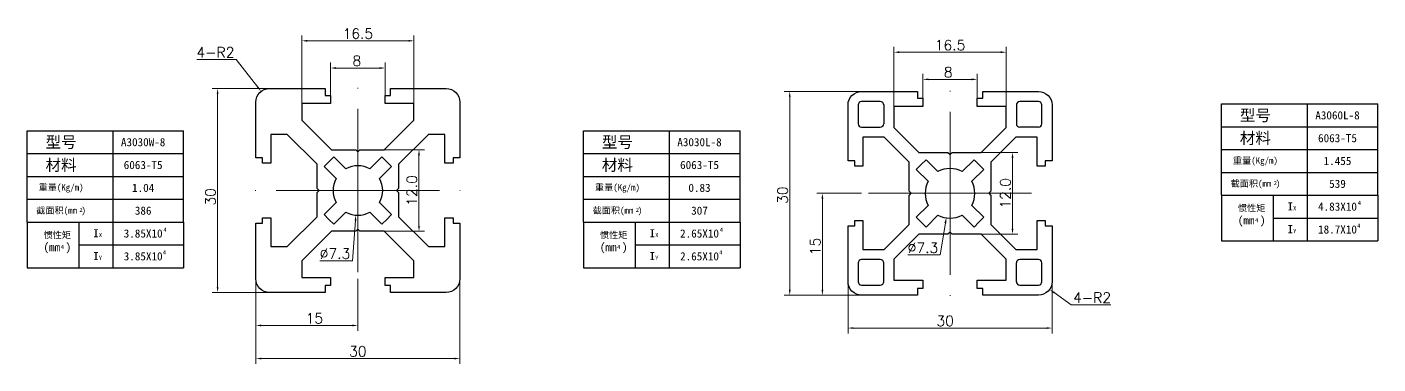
# Model space of a CAD drawing. Header units: millimetres. Extents: x 667 to 3290, y 428 to 2286.
# Drawn here: x 2163.4 to 2362, y 809.7 to 859.3 of the extents above; entities that cross this region are included whole.
import ezdxf

# ---------------------------------------------------------------- set-up
doc = ezdxf.new("R2010")
doc.units = ezdxf.units.MM
doc.linetypes.add('ACAD_ISO10W100', pattern=[18, 12, -3, 0, -3])
for name, color, linetype, lineweight in [('中心线', 1, 'ACAD_ISO10W100', 0), ('粗实线', 130, 'Continuous', 30), ('细实线', 130, 'Continuous', 0)]:
    doc.layers.add(name, color=color, linetype=linetype, lineweight=lineweight)
doc.styles.get("Standard").update_dxf_attribs({"font": 'txt', "bigfont": 'gbcbig.shx'})
doc.dimstyles.new('45x45L', dxfattribs={"dimscale": 0, "dimtxt": 1.5, "dimasz": 0.8, "dimexe": 0.8, "dimexo": 0, "dimgap": 0.3, "dimtad": 1, "dimtoh": 1, "dimdec": 1, "dimzin": 0, "dimdsep": 46, "dimtxsty": 'Standard', "dimcen": 0, "dimclrd": 5, "dimclre": 5, "dimclrt": 3, "dimadec": 0, "dimazin": 0, "dimtp": 0.05, "dimtm": 0.05, "dimtfac": 1, "dimtdec": 1, "dimtofl": 0, "dimtmove": 0, "dimatfit": 3, "dimfxl": 1, "dimtolj": 1, "dimlwd": 13, "dimlwe": 13, "dimarcsym": 0})

# ---------------------------------------------------------------- blocks, each defined once
blk = doc.blocks.new('*D1105')
at = {"layer": 'DEFPOINTS', "color": 0, "transparency": 16777216}
for p in [(2197.83, 849.78), (2199.06, 848.2)]:
    blk.add_point(p, dxfattribs=at)
at = {"layer": '细实线', "color": 5, "lineweight": 13, "transparency": 16777216}
for p, q in [((2188.37, 854.48), (2194.17, 854.48)), ((2194.17, 854.48), (2197.34, 850.41))]:
    blk.add_line(p, q, dxfattribs=at)
at = {"layer": '细实线', "color": 5, "transparency": 16777216}
blk.add_solid([(2197.44, 850.49), (2197.23, 850.33), (2197.83, 849.78)], dxfattribs=at)
at = {"layer": '细实线', "color": 3, "transparency": 16777216, "insert": (2191.12, 855.53), "char_height": 1.5, "attachment_point": 5}
blk.add_mtext('\\A1;4-R2', dxfattribs=at)
blk = doc.blocks.new('*D1106')
at = {"layer": 'DEFPOINTS', "color": 0, "transparency": 16777216}
for p in [(2197.06, 822.2), (2227.06, 822.2), (2227.06, 810.47)]:
    blk.add_point(p, dxfattribs=at)
at = {"layer": '细实线', "color": 5, "lineweight": 13, "transparency": 16777216}
for p, q in [((2197.06, 822.2), (2197.06, 809.67)), ((2227.06, 822.2), (2227.06, 809.67)), ((2197.86, 810.47), (2226.26, 810.47))]:
    blk.add_line(p, q, dxfattribs=at)
at = {"layer": '细实线', "color": 5, "transparency": 16777216}
for points in [[(2197.86, 810.6), (2197.86, 810.34), (2197.06, 810.47)], [(2226.26, 810.6), (2226.26, 810.34), (2227.06, 810.47)]]:
    blk.add_solid(points, dxfattribs=at)
at = {"layer": '细实线', "color": 3, "transparency": 16777216, "insert": (2212.06, 811.52), "char_height": 1.5, "attachment_point": 5}
blk.add_mtext('\\A1;30', dxfattribs=at)
blk = doc.blocks.new('*D1107')
at = {"layer": 'DEFPOINTS', "color": 0, "transparency": 16777216}
for p in [(2197.06, 822.2), (2212.06, 822.2), (2212.06, 815.34)]:
    blk.add_point(p, dxfattribs=at)
at = {"layer": '细实线', "color": 5, "lineweight": 13, "transparency": 16777216}
for p, q in [((2197.06, 822.2), (2197.06, 814.54)), ((2212.06, 822.2), (2212.06, 814.54)), ((2197.86, 815.34), (2211.26, 815.34))]:
    blk.add_line(p, q, dxfattribs=at)
at = {"layer": '细实线', "color": 5, "transparency": 16777216}
for points in [[(2197.86, 815.47), (2197.86, 815.21), (2197.06, 815.34)], [(2211.26, 815.47), (2211.26, 815.21), (2212.06, 815.34)]]:
    blk.add_solid(points, dxfattribs=at)
at = {"layer": '细实线', "color": 3, "transparency": 16777216, "insert": (2205.68, 816.39), "char_height": 1.5, "attachment_point": 5}
blk.add_mtext('\\A1;15', dxfattribs=at)
blk = doc.blocks.new('*D1108')
at = {"layer": 'DEFPOINTS', "color": 0, "transparency": 16777216}
for p in [(2191.44, 850.2), (2199.06, 850.2), (2199.06, 820.2)]:
    blk.add_point(p, dxfattribs=at)
at = {"layer": '细实线', "color": 5, "lineweight": 13, "transparency": 16777216}
for p, q in [((2199.06, 850.2), (2190.64, 850.2)), ((2191.44, 821), (2191.44, 849.4)), ((2199.06, 820.2), (2190.64, 820.2))]:
    blk.add_line(p, q, dxfattribs=at)
at = {"layer": '细实线', "color": 5, "transparency": 16777216}
for points in [[(2191.31, 849.4), (2191.57, 849.4), (2191.44, 850.2)], [(2191.31, 821), (2191.57, 821), (2191.44, 820.2)]]:
    blk.add_solid(points, dxfattribs=at)
at = {"layer": '细实线', "color": 3, "transparency": 16777216, "insert": (2190.39, 834.27), "char_height": 1.5, "attachment_point": 5, "rotation": 90}
blk.add_mtext('\\A1;30', dxfattribs=at)
blk = doc.blocks.new('*D1109')
at = {"layer": 'DEFPOINTS', "color": 0, "transparency": 16777216}
for p in [(2215.94, 841.2), (2215.94, 829.2), (2221.05, 829.2)]:
    blk.add_point(p, dxfattribs=at)
at = {"layer": '粗实线', "color": 5, "lineweight": 13, "transparency": 16777216}
for p, q in [((2215.94, 841.2), (2221.85, 841.2)), ((2221.05, 840.4), (2221.05, 830)), ((2215.94, 829.2), (2221.85, 829.2))]:
    blk.add_line(p, q, dxfattribs=at)
at = {"layer": '粗实线', "color": 5, "transparency": 16777216}
for points in [[(2220.92, 840.4), (2221.19, 840.4), (2221.05, 841.2)], [(2220.92, 830), (2221.19, 830), (2221.05, 829.2)]]:
    blk.add_solid(points, dxfattribs=at)
at = {"layer": '粗实线', "color": 3, "transparency": 16777216, "insert": (2220, 835.2), "char_height": 1.5, "attachment_point": 5, "rotation": 90}
blk.add_mtext('\\A1;12.0', dxfattribs=at)
blk = doc.blocks.new('*D1110')
at = {"layer": 'DEFPOINTS', "color": 0, "transparency": 16777216}
for p in [(2212.34, 838.84), (2211.77, 831.56)]:
    blk.add_point(p, dxfattribs=at)
at = {"layer": '细实线', "color": 5, "lineweight": 13, "transparency": 16777216}
for p, q in [((2211.25, 824.85), (2211.71, 830.77)), ((2206.45, 824.85), (2211.25, 824.85))]:
    blk.add_line(p, q, dxfattribs=at)
at = {"layer": '细实线', "color": 5, "transparency": 16777216}
blk.add_solid([(2211.58, 830.78), (2211.84, 830.76), (2211.77, 831.56)], dxfattribs=at)
at = {"layer": '细实线', "color": 3, "transparency": 16777216, "insert": (2208.7, 825.9), "char_height": 1.5, "attachment_point": 5}
blk.add_mtext('\\A1;∅7.3', dxfattribs=at)
blk = doc.blocks.new('*D1111')
at = {"layer": 'DEFPOINTS', "color": 0, "transparency": 16777216}
for p in [(2220.31, 857.23), (2203.81, 848), (2220.31, 848)]:
    blk.add_point(p, dxfattribs=at)
at = {"layer": '细实线', "color": 5, "lineweight": 13, "transparency": 16777216}
for p, q in [((2203.81, 848), (2203.81, 858.03)), ((2204.61, 857.23), (2219.51, 857.23)), ((2220.31, 848), (2220.31, 858.03))]:
    blk.add_line(p, q, dxfattribs=at)
at = {"layer": '细实线', "color": 5, "transparency": 16777216}
for points in [[(2204.61, 857.36), (2204.61, 857.1), (2203.81, 857.23)], [(2219.51, 857.36), (2219.51, 857.1), (2220.31, 857.23)]]:
    blk.add_solid(points, dxfattribs=at)
at = {"layer": '细实线', "color": 3, "transparency": 16777216, "insert": (2212.06, 858.28), "char_height": 1.5, "attachment_point": 5}
blk.add_mtext('\\A1;16.5', dxfattribs=at)
blk = doc.blocks.new('*D1112')
at = {"layer": 'DEFPOINTS', "color": 0, "transparency": 16777216}
for p in [(2216.06, 853.23), (2208.06, 849.2), (2216.06, 849.2)]:
    blk.add_point(p, dxfattribs=at)
at = {"layer": '细实线', "color": 5, "lineweight": 13, "transparency": 16777216}
for p, q in [((2208.06, 849.2), (2208.06, 854.03)), ((2208.86, 853.23), (2215.26, 853.23)), ((2216.06, 849.2), (2216.06, 854.03))]:
    blk.add_line(p, q, dxfattribs=at)
at = {"layer": '细实线', "color": 5, "transparency": 16777216}
for points in [[(2208.86, 853.36), (2208.86, 853.09), (2208.06, 853.23)], [(2215.26, 853.36), (2215.26, 853.09), (2216.06, 853.23)]]:
    blk.add_solid(points, dxfattribs=at)
at = {"layer": '细实线', "color": 3, "transparency": 16777216, "insert": (2211.91, 854.28), "char_height": 1.5, "attachment_point": 5}
blk.add_mtext('\\A1;8', dxfattribs=at)
blk = doc.blocks.new('*D1113')
at = {"layer": 'DEFPOINTS', "color": 0, "transparency": 16777216}
for p in [(2284.13, 821.79), (2314.13, 821.79), (2314.13, 814.96)]:
    blk.add_point(p, dxfattribs=at)
at = {"layer": '细实线', "color": 5, "lineweight": 13, "transparency": 16777216}
for p, q in [((2284.13, 821.79), (2284.13, 814.16)), ((2314.13, 821.79), (2314.13, 814.16)), ((2284.93, 814.96), (2313.33, 814.96))]:
    blk.add_line(p, q, dxfattribs=at)
at = {"layer": '细实线', "color": 5, "transparency": 16777216}
for points in [[(2284.93, 815.09), (2284.93, 814.83), (2284.13, 814.96)], [(2313.33, 815.09), (2313.33, 814.83), (2314.13, 814.96)]]:
    blk.add_solid(points, dxfattribs=at)
at = {"layer": '细实线', "color": 3, "transparency": 16777216, "insert": (2298.42, 816.01), "char_height": 1.5, "attachment_point": 5}
blk.add_mtext('\\A1;30', dxfattribs=at)
blk = doc.blocks.new('*D1114')
at = {"layer": 'DEFPOINTS', "color": 0, "transparency": 16777216}
for p in [(2280.36, 834.79), (2286.13, 834.79), (2286.13, 819.79)]:
    blk.add_point(p, dxfattribs=at)
at = {"layer": '细实线', "color": 5, "lineweight": 13, "transparency": 16777216}
for p, q in [((2286.13, 834.79), (2279.56, 834.79)), ((2280.36, 820.59), (2280.36, 833.99)), ((2286.13, 819.79), (2279.56, 819.79))]:
    blk.add_line(p, q, dxfattribs=at)
at = {"layer": '细实线', "color": 5, "transparency": 16777216}
for points in [[(2280.23, 833.99), (2280.5, 833.99), (2280.36, 834.79)], [(2280.23, 820.59), (2280.5, 820.59), (2280.36, 819.79)]]:
    blk.add_solid(points, dxfattribs=at)
at = {"layer": '细实线', "color": 3, "transparency": 16777216, "insert": (2279.31, 826.97), "char_height": 1.5, "attachment_point": 5, "rotation": 90}
blk.add_mtext('\\A1;15', dxfattribs=at)
blk = doc.blocks.new('*D1115')
at = {"layer": 'DEFPOINTS', "color": 0, "transparency": 16777216}
for p in [(2303.71, 840.79), (2308.32, 840.79), (2303.71, 828.79)]:
    blk.add_point(p, dxfattribs=at)
at = {"layer": '粗实线', "color": 5, "lineweight": 13, "transparency": 16777216}
for p, q in [((2303.71, 840.79), (2309.12, 840.79)), ((2308.32, 829.59), (2308.32, 839.99)), ((2303.71, 828.79), (2309.12, 828.79))]:
    blk.add_line(p, q, dxfattribs=at)
at = {"layer": '粗实线', "color": 5, "transparency": 16777216}
for points in [[(2308.18, 839.99), (2308.45, 839.99), (2308.32, 840.79)], [(2308.18, 829.59), (2308.45, 829.59), (2308.32, 828.79)]]:
    blk.add_solid(points, dxfattribs=at)
at = {"layer": '粗实线', "color": 3, "transparency": 16777216, "insert": (2307.27, 834.79), "char_height": 1.5, "attachment_point": 5, "rotation": 90}
blk.add_mtext('\\A1;12.0', dxfattribs=at)
blk = doc.blocks.new('*D814')
at = {"layer": 'DEFPOINTS', "color": 0, "transparency": 16777216}
for p in [(2275.56, 849.79), (2286.13, 849.79), (2286.13, 819.79)]:
    blk.add_point(p, dxfattribs=at)
at = {"layer": '细实线', "color": 5, "lineweight": 13, "transparency": 16777216}
for p, q in [((2286.13, 849.79), (2274.76, 849.79)), ((2275.56, 820.59), (2275.56, 848.99)), ((2286.13, 819.79), (2274.76, 819.79))]:
    blk.add_line(p, q, dxfattribs=at)
at = {"layer": '细实线', "color": 5, "transparency": 16777216}
for points in [[(2275.43, 848.99), (2275.69, 848.99), (2275.56, 849.79)], [(2275.43, 820.59), (2275.69, 820.59), (2275.56, 819.79)]]:
    blk.add_solid(points, dxfattribs=at)
at = {"layer": '细实线', "color": 3, "transparency": 16777216, "insert": (2274.51, 834.52), "char_height": 1.5, "attachment_point": 5, "rotation": 90}
blk.add_mtext('\\A1;30', dxfattribs=at)
blk = doc.blocks.new('*D1116')
at = {"layer": 'DEFPOINTS', "color": 0, "transparency": 16777216}
for p in [(2312.13, 821.79), (2313.76, 820.64)]:
    blk.add_point(p, dxfattribs=at)
at = {"layer": '细实线', "color": 5, "lineweight": 13, "transparency": 16777216}
for p, q in [((2316.96, 818.39), (2314.42, 820.18)), ((2322.76, 818.39), (2316.96, 818.39))]:
    blk.add_line(p, q, dxfattribs=at)
at = {"layer": '细实线', "color": 5, "transparency": 16777216}
blk.add_solid([(2314.49, 820.29), (2314.34, 820.07), (2313.76, 820.64)], dxfattribs=at)
at = {"layer": '细实线', "color": 3, "transparency": 16777216, "insert": (2320.01, 819.44), "char_height": 1.5, "attachment_point": 5}
blk.add_mtext('\\A1;4-R2', dxfattribs=at)
blk = doc.blocks.new('*D1117')
at = {"layer": 'DEFPOINTS', "color": 0, "transparency": 16777216}
for p in [(2299.69, 838.39), (2298.56, 831.18)]:
    blk.add_point(p, dxfattribs=at)
at = {"layer": '细实线', "color": 5, "lineweight": 13, "transparency": 16777216}
for p, q in [((2297.7, 825.72), (2298.44, 830.39)), ((2292.9, 825.72), (2297.7, 825.72))]:
    blk.add_line(p, q, dxfattribs=at)
at = {"layer": '细实线', "color": 5, "transparency": 16777216}
blk.add_solid([(2298.3, 830.41), (2298.57, 830.37), (2298.56, 831.18)], dxfattribs=at)
at = {"layer": '细实线', "color": 3, "transparency": 16777216, "insert": (2295.15, 826.77), "char_height": 1.5, "attachment_point": 5}
blk.add_mtext('\\A1;∅7.3', dxfattribs=at)
blk = doc.blocks.new('*D1118')
at = {"layer": 'DEFPOINTS', "color": 0, "transparency": 16777216}
for p in [(2307.38, 855.55), (2290.88, 847.59), (2307.38, 847.59)]:
    blk.add_point(p, dxfattribs=at)
at = {"layer": '细实线', "color": 5, "lineweight": 13, "transparency": 16777216}
for p, q in [((2290.88, 847.59), (2290.88, 856.35)), ((2307.38, 847.59), (2307.38, 856.35)), ((2291.68, 855.55), (2306.58, 855.55))]:
    blk.add_line(p, q, dxfattribs=at)
at = {"layer": '细实线', "color": 5, "transparency": 16777216}
for points in [[(2291.68, 855.69), (2291.68, 855.42), (2290.88, 855.55)], [(2306.58, 855.69), (2306.58, 855.42), (2307.38, 855.55)]]:
    blk.add_solid(points, dxfattribs=at)
at = {"layer": '细实线', "color": 3, "transparency": 16777216, "insert": (2299.13, 856.6), "char_height": 1.5, "attachment_point": 5}
blk.add_mtext('\\A1;16.5', dxfattribs=at)
blk = doc.blocks.new('*D1119')
at = {"layer": 'DEFPOINTS', "color": 0, "transparency": 16777216}
for p in [(2303.13, 851.56), (2295.13, 848.79), (2303.13, 848.79)]:
    blk.add_point(p, dxfattribs=at)
at = {"layer": '细实线', "color": 5, "lineweight": 13, "transparency": 16777216}
for p, q in [((2295.13, 848.79), (2295.13, 852.36)), ((2303.13, 848.79), (2303.13, 852.36)), ((2295.93, 851.56), (2302.33, 851.56))]:
    blk.add_line(p, q, dxfattribs=at)
at = {"layer": '细实线', "color": 5, "transparency": 16777216}
for points in [[(2295.93, 851.69), (2295.93, 851.43), (2295.13, 851.56)], [(2302.33, 851.69), (2302.33, 851.43), (2303.13, 851.56)]]:
    blk.add_solid(points, dxfattribs=at)
at = {"layer": '细实线', "color": 3, "transparency": 16777216, "insert": (2298.86, 852.61), "char_height": 1.5, "attachment_point": 5}
blk.add_mtext('\\A1;8', dxfattribs=at)

msp = doc.modelspace()

# ---------------------------------------------------------------- linework, layer by layer
at = {"layer": '中心线'}
for p, q in [((2212.059, 835.202), (2212.059, 850.753)), ((2299.127, 834.786), (2299.127, 850.105)), ((2212.059, 835.202), (2196.417, 835.202)), ((2212.059, 835.202), (2212.059, 820.393)), ((2212.059, 835.202), (2227.108, 835.202)), ((2299.127, 834.786), (2283.813, 834.786)), ((2299.127, 834.786), (2299.127, 819.691)), ((2299.127, 834.786), (2314.092, 834.786))]:
    msp.add_line(p, q, dxfattribs=at)
at = {"layer": '粗实线'}
for p, q in [((2288.877, 848.286), (2286.127, 848.286)), ((2312.127, 848.286), (2309.377, 848.286)), ((2285.627, 847.786), (2285.627, 845.036)), ((2289.377, 847.786), (2289.377, 845.036)), ((2308.877, 847.786), (2308.877, 845.036)), ((2312.627, 845.036), (2312.627, 847.786)), ((2339.02, 847.941), (2362.047, 847.941)), ((2339.02, 834.501), (2339.02, 847.941)), ((2351.643, 847.941), (2351.643, 827.781)), ((2362.047, 834.501), (2362.047, 847.941)), ((2286.127, 844.536), (2288.877, 844.536)), ((2312.127, 844.536), (2309.377, 844.536)), ((2339.02, 844.581), (2362.047, 844.581)), ((2163.419, 830.55), (2163.419, 843.99)), ((2163.419, 843.99), (2186.447, 843.99)), ((2176.043, 843.99), (2176.043, 823.83)), ((2186.447, 830.55), (2186.447, 843.99)), ((2245.219, 830.55), (2245.219, 843.99)), ((2245.219, 843.99), (2268.247, 843.99)), ((2257.842, 843.99), (2257.842, 823.83)), ((2268.247, 830.55), (2268.247, 843.99)), ((2163.419, 840.63), (2186.447, 840.63)), ((2245.219, 840.63), (2268.247, 840.63)), ((2339.02, 841.221), (2362.047, 841.221)), ((2339.86, 841.221), (2359.047, 841.221)), ((2340.7, 841.221), (2359.047, 841.221)), ((2341.54, 841.221), (2359.047, 841.221)), ((2163.419, 837.27), (2186.447, 837.27)), ((2164.259, 837.27), (2183.447, 837.27)), ((2165.099, 837.27), (2183.447, 837.27)), ((2165.939, 837.27), (2183.447, 837.27)), ((2245.219, 837.27), (2268.247, 837.27)), ((2246.059, 837.27), (2265.247, 837.27)), ((2246.899, 837.27), (2265.247, 837.27)), ((2247.739, 837.27), (2265.247, 837.27)), ((2339.02, 837.861), (2362.047, 837.861)), ((2340.7, 837.861), (2359.047, 837.861)), ((2341.54, 837.861), (2359.047, 837.861)), ((2339.02, 834.501), (2362.047, 834.501)), ((2339.02, 834.501), (2339.02, 827.781)), ((2339.86, 834.501), (2359.047, 834.501)), ((2340.7, 834.501), (2359.047, 834.501)), ((2341.54, 834.501), (2359.047, 834.501)), ((2346.677, 827.781), (2346.677, 834.501)), ((2362.047, 834.501), (2362.047, 827.781)), ((2163.419, 833.91), (2186.447, 833.91)), ((2165.099, 833.91), (2183.447, 833.91)), ((2165.939, 833.91), (2183.447, 833.91)), ((2245.219, 833.91), (2268.247, 833.91)), ((2246.899, 833.91), (2265.247, 833.91)), ((2247.739, 833.91), (2265.247, 833.91)), ((2163.419, 830.55), (2163.419, 823.83)), ((2163.419, 830.55), (2186.447, 830.55)), ((2164.259, 830.55), (2183.447, 830.55)), ((2165.099, 830.55), (2183.447, 830.55)), ((2165.939, 830.55), (2183.447, 830.55)), ((2171.077, 823.83), (2171.077, 830.55)), ((2186.447, 830.55), (2186.447, 823.83)), ((2245.219, 830.55), (2245.219, 823.83)), ((2245.219, 830.55), (2268.247, 830.55)), ((2246.059, 830.55), (2265.247, 830.55)), ((2246.899, 830.55), (2265.247, 830.55)), ((2247.739, 830.55), (2265.247, 830.55)), ((2252.876, 823.83), (2252.876, 830.55)), ((2268.247, 830.55), (2268.247, 823.83)), ((2346.677, 831.141), (2362.047, 831.141)), ((2171.077, 827.19), (2186.447, 827.19)), ((2252.876, 827.19), (2268.247, 827.19)), ((2339.02, 827.781), (2362.047, 827.781)), ((2308.877, 821.786), (2308.877, 824.536)), ((2312.127, 825.036), (2309.377, 825.036)), ((2312.627, 821.786), (2312.627, 824.536)), ((2163.419, 823.83), (2186.447, 823.83)), ((2245.219, 823.83), (2268.247, 823.83)), ((2309.377, 821.286), (2312.127, 821.286))]:
    msp.add_line(p, q, dxfattribs=at)
for points in [[(2218.059, 834.902), (2218.059, 831.323), (2222.43, 826.952), (2224.859, 826.952), (2224.859, 831.202), (2226.059, 831.202), (2226.059, 830.402), (2227.059, 830.402), (2227.059, 822.202, -0.4142136), (2225.059, 820.202), (2216.859, 820.202), (2216.859, 821.202), (2216.059, 821.202), (2216.059, 822.402), (2220.309, 822.402), (2220.309, 824.831), (2215.938, 829.202), (2212.359, 829.202), (2212.059, 829.502), (2211.759, 829.202), (2208.18, 829.202), (2203.809, 824.831), (2203.809, 822.402), (2208.059, 822.402), (2208.059, 821.202), (2207.259, 821.202), (2207.259, 820.202), (2199.059, 820.202, -0.4142136), (2197.059, 822.202), (2197.059, 830.402), (2198.059, 830.402), (2198.059, 831.202), (2199.259, 831.202), (2199.259, 826.952), (2201.688, 826.952), (2206.059, 831.323), (2206.059, 834.902), (2206.359, 835.202), (2206.059, 835.502), (2206.059, 839.081), (2201.688, 843.452), (2199.259, 843.452), (2199.259, 839.202), (2198.059, 839.202), (2198.059, 840.002), (2197.059, 840.002), (2197.059, 848.202, -0.4142136), (2199.059, 850.202), (2207.259, 850.202), (2207.259, 849.202), (2208.059, 849.202), (2208.059, 848.002), (2203.809, 848.002), (2203.809, 845.573), (2208.18, 841.202), (2211.759, 841.202), (2212.059, 840.902), (2212.359, 841.202), (2215.938, 841.202), (2220.309, 845.573), (2220.309, 848.002), (2216.059, 848.002), (2216.059, 849.202), (2216.859, 849.202), (2216.859, 850.202), (2225.059, 850.202, -0.4142136), (2227.059, 848.202), (2227.059, 840.002), (2226.059, 840.002), (2226.059, 839.202), (2224.859, 839.202), (2224.859, 843.452), (2222.43, 843.452), (2218.059, 839.081), (2218.059, 835.502), (2217.759, 835.202)], [(2303.127, 848.786), (2303.927, 848.786), (2303.927, 849.786), (2312.127, 849.786, -0.4142136), (2314.127, 847.786), (2314.127, 839.586), (2313.127, 839.586), (2313.127, 838.786), (2311.927, 838.786), (2311.927, 843.036), (2308.791, 843.036), (2305.127, 839.371), (2305.127, 835.086), (2304.827, 834.786), (2305.127, 834.486), (2305.127, 830.2), (2308.791, 826.536), (2311.927, 826.536), (2311.927, 830.786), (2313.127, 830.786), (2313.127, 829.986), (2314.127, 829.986), (2314.127, 821.786, -0.4142136), (2312.127, 819.786), (2303.927, 819.786), (2303.927, 820.786), (2303.127, 820.786), (2303.127, 821.986), (2307.377, 821.986), (2307.377, 825.121), (2303.713, 828.786), (2299.427, 828.786), (2299.127, 829.086), (2298.827, 828.786), (2294.541, 828.786), (2290.877, 825.121), (2290.877, 821.986), (2295.127, 821.986), (2295.127, 820.786), (2294.327, 820.786), (2294.327, 819.786), (2286.127, 819.786, -0.4142136), (2284.127, 821.786), (2284.127, 829.986), (2285.127, 829.986), (2285.127, 830.786), (2286.327, 830.786), (2286.327, 826.536), (2289.463, 826.536), (2293.127, 830.2), (2293.127, 834.486), (2293.427, 834.786), (2293.127, 835.086), (2293.127, 839.371), (2289.463, 843.036), (2286.327, 843.036), (2286.327, 838.786), (2285.127, 838.786), (2285.127, 839.586), (2284.127, 839.586), (2284.127, 847.786, -0.4142136), (2286.127, 849.786), (2294.327, 849.786), (2294.327, 848.786), (2295.127, 848.786), (2295.127, 847.586), (2290.877, 847.586), (2290.877, 844.45), (2294.541, 840.786), (2298.827, 840.786), (2299.127, 840.486), (2299.427, 840.786), (2303.713, 840.786), (2307.377, 844.45), (2307.377, 847.586), (2303.127, 847.586)], [(2210.29, 838.395), (2208.528, 840.157), (2207.816, 839.444), (2207.104, 838.732), (2208.866, 836.97, 0.2584609), (2208.866, 833.433), (2207.104, 831.671), (2207.816, 830.959), (2208.528, 830.247), (2210.29, 832.009, 0.2584609), (2213.828, 832.009), (2215.589, 830.247), (2216.302, 830.959), (2217.014, 831.671), (2215.252, 833.433, 0.2584609), (2215.252, 836.97), (2217.014, 838.732), (2216.302, 839.444), (2215.589, 840.157), (2213.828, 838.395, 0.2584609)], [(2297.358, 837.978), (2295.596, 839.74), (2294.884, 839.028), (2294.172, 838.316), (2295.934, 836.554, 0.2584609), (2295.934, 833.017), (2294.172, 831.255), (2294.884, 830.543), (2295.596, 829.831), (2297.358, 831.593, 0.2584609), (2300.895, 831.593), (2302.657, 829.831), (2303.369, 830.543), (2304.082, 831.255), (2302.32, 833.017, 0.2584609), (2302.32, 836.554), (2304.082, 838.316), (2303.369, 839.028), (2302.657, 839.74), (2300.895, 837.978, 0.2584609)], [(2288.877, 825.036), (2286.127, 825.036, 0.4142136), (2285.627, 824.536), (2285.627, 821.786, 0.4142136), (2286.127, 821.286), (2288.877, 821.286, 0.4142136), (2289.377, 821.786), (2289.377, 824.536, 0.4142136)]]:
    msp.add_lwpolyline(points, format="xyb", close=True, dxfattribs=at)
for centre, start, end in [((2286.127, 847.786), 90, 180), ((2288.877, 847.786), 360, 90), ((2309.377, 847.786), 90, 180), ((2312.127, 847.786), 0, 90), ((2286.127, 845.036), 180, 270), ((2288.877, 845.036), 270, 360), ((2309.377, 845.036), 180, 270), ((2312.127, 845.036), 270, 0), ((2309.377, 824.536), 90, 180), ((2312.127, 824.536), 0, 90), ((2309.377, 821.786), 180, 270), ((2312.127, 821.786), 270, 0)]:
    msp.add_arc(centre, 0.5, start, end, dxfattribs=at)

# ---------------------------------------------------------------- texts
for s, insert, char_height, width, attachment_point in [('{\\f宋体|b0|i0|c134|p54;型号}', (2344.027, 846.177), 1.68, 10.01381, 5), ('{\\f宋体|b0|i0|c134|p2;A3060L-8}', (2356.095, 846.261), 1.2, 11.9043, 5), ('{\\f宋体|b0|i0|c134|p54;型号}', (2168.426, 842.226), 1.68, 10.01381, 5), ('{\\f宋体|b0|i0|c134|p2;A3030W-8}', (2180.495, 842.31), 1.2, 11.9043, 5), ('{\\f宋体|b0|i0|c134|p54;型号}', (2250.226, 842.226), 1.68, 10.01381, 5), ('{\\f宋体|b0|i0|c134|p2;A3030L-8}', (2262.295, 842.31), 1.2, 11.9043, 5), ('{\\f宋体|b0|i0|c134|p54;材料}', (2344.027, 842.817), 1.68, 10.01381, 5), ('{\\f宋体|b0|i0|c134|p2;6063-T5}', (2356.095, 842.901), 1.2, 11.9043, 5), ('{\\f宋体|b0|i0|c134|p54;重量(Kg/m)}', (2344.027, 839.457), 0.96, 10.01376, 5), ('{\\f宋体|b0|i0|c134|p54;材料}', (2168.426, 838.866), 1.68, 10.01381, 5), ('{\\f宋体|b0|i0|c134|p2;6063-T5}', (2180.495, 838.95), 1.2, 11.9043, 5), ('{\\f宋体|b0|i0|c134|p54;材料}', (2250.226, 838.866), 1.68, 10.01381, 5), ('{\\f宋体|b0|i0|c134|p2;6063-T5}', (2262.295, 838.95), 1.2, 11.9043, 5), ('{\\f宋体|b0|i0|c134|p2;1.455}', (2356.095, 839.541), 1.2, 11.9043, 5), ('{\\f宋体|b0|i0|c134|p54;重量(Kg/m)}', (2168.426, 835.506), 0.96, 10.01376, 5), ('{\\f宋体|b0|i0|c134|p54;重量(Kg/m)}', (2250.226, 835.506), 0.96, 10.01376, 5), ('{\\f宋体|b0|i0|c134|p54;截面积(mm )}', (2344.027, 836.097), 0.96, 10.01376, 5), ('{\\f宋体|b0|i0|c134|p2;2}', (2346.728, 836.61), 0.6, 0.81252, 1), ('{\\f宋体|b0|i0|c134|p2;539}', (2356.095, 836.181), 1.2, 11.9043, 5), ('{\\f宋体|b0|i0|c134|p2;1.04}', (2180.495, 835.59), 1.2, 11.9043, 5), ('{\\f宋体|b0|i0|c134|p2;0.83}', (2262.295, 835.59), 1.2, 11.9043, 5), ('{\\f宋体|b0|i0|c134|p54;截面积(mm )}', (2168.426, 832.146), 0.96, 10.01376, 5), ('{\\f宋体|b0|i0|c134|p2;2}', (2171.128, 832.659), 0.6, 0.81252, 1), ('{\\f宋体|b0|i0|c134|p2;386}', (2180.495, 832.23), 1.2, 11.9043, 5), ('{\\f宋体|b0|i0|c134|p54;截面积(mm )}', (2250.226, 832.146), 0.96, 10.01376, 5), ('{\\f宋体|b0|i0|c134|p2;2}', (2252.928, 832.659), 0.6, 0.81252, 1), ('{\\f宋体|b0|i0|c134|p2;307}', (2262.295, 832.23), 1.2, 11.9043, 5), ('{\\f宋体|b0|i0|c134|p54;惯性矩}', (2343.477, 832.558), 0.96, 10.01376, 5), ('{\\f宋体|b0|i0|c134|p2;I}', (2349.16, 832.862), 1.2, 4.96605, 5), ('{\\f宋体|b0|i0|c134|p2;X}', (2349.58, 832.899), 0.6, 0.7035, 1), ('{\\f宋体|b0|i0|c134|p2;4.83X10}', (2356.095, 832.821), 1.2, 11.9043, 5), ('{\\f宋体|b0|i0|c134|p2;4}', (2359.083, 833.676), 0.6, 0.8631, 1), ('{\\f宋体|b0|i0|c134|p54;(mm )}', (2343.477, 830.659), 1.2, 10.01376, 5), ('{\\f宋体|b0|i0|c134|p2;4}', (2343.974, 831.135), 0.6, 0.814, 1), ('{\\f宋体|b0|i0|c134|p2;4}', (2358.991, 830.343), 0.6, 0.8631, 1), ('{\\f宋体|b0|i0|c134|p54;惯性矩}', (2167.877, 828.607), 0.96, 10.01376, 5), ('{\\f宋体|b0|i0|c134|p2;I}', (2173.56, 828.911), 1.2, 4.96605, 5), ('{\\f宋体|b0|i0|c134|p2;X}', (2173.98, 828.948), 0.6, 0.7035, 1), ('{\\f宋体|b0|i0|c134|p2;3.85X10}', (2180.495, 828.87), 1.2, 11.9043, 5), ('{\\f宋体|b0|i0|c134|p2;4}', (2183.483, 829.726), 0.6, 0.8631, 1), ('{\\f宋体|b0|i0|c134|p54;惯性矩}', (2249.677, 828.607), 0.96, 10.01376, 5), ('{\\f宋体|b0|i0|c134|p2;I}', (2255.359, 828.911), 1.2, 4.96605, 5), ('{\\f宋体|b0|i0|c134|p2;X}', (2255.78, 828.948), 0.6, 0.7035, 1), ('{\\f宋体|b0|i0|c134|p2;2.65X10}', (2262.295, 828.87), 1.2, 11.9043, 5), ('{\\f宋体|b0|i0|c134|p2;4}', (2265.282, 829.726), 0.6, 0.8631, 1), ('{\\f宋体|b0|i0|c134|p2;I}', (2349.16, 829.502), 1.2, 4.96605, 5), ('{\\f宋体|b0|i0|c134|p2;Y}', (2349.58, 829.539), 0.6, 0.7035, 1), ('{\\f宋体|b0|i0|c134|p2;18.7X10}', (2356.095, 829.461), 1.2, 11.9043, 5), ('{\\f宋体|b0|i0|c134|p54;(mm )}', (2167.877, 826.708), 1.2, 10.01376, 5), ('{\\f宋体|b0|i0|c134|p2;4}', (2168.374, 827.184), 0.6, 0.814, 1), ('{\\f宋体|b0|i0|c134|p2;4}', (2183.39, 826.393), 0.6, 0.8631, 1), ('{\\f宋体|b0|i0|c134|p54;(mm )}', (2249.677, 826.708), 1.2, 10.01376, 5), ('{\\f宋体|b0|i0|c134|p2;4}', (2250.174, 827.184), 0.6, 0.814, 1), ('{\\f宋体|b0|i0|c134|p2;4}', (2265.19, 826.393), 0.6, 0.8631, 1), ('{\\f宋体|b0|i0|c134|p2;I}', (2173.56, 825.551), 1.2, 4.96605, 5), ('{\\f宋体|b0|i0|c134|p2;Y}', (2173.98, 825.588), 0.6, 0.7035, 1), ('{\\f宋体|b0|i0|c134|p2;3.85X10}', (2180.495, 825.51), 1.2, 11.9043, 5), ('{\\f宋体|b0|i0|c134|p2;I}', (2255.359, 825.551), 1.2, 4.96605, 5), ('{\\f宋体|b0|i0|c134|p2;Y}', (2255.78, 825.588), 0.6, 0.7035, 1), ('{\\f宋体|b0|i0|c134|p2;2.65X10}', (2262.295, 825.51), 1.2, 11.9043, 5)]:
    msp.add_mtext(s, dxfattribs=dict(at, insert=insert, char_height=char_height, width=width, attachment_point=attachment_point))

# ---------------------------------------------------------------- dimensions: what is measured, and where the dimension line sits
for base, p1, p2, picture, middle in [((2221.054, 829.202), (2215.938, 841.202), (2215.938, 829.202), '*D1109', (2220.004, 835.202)), ((2308.316, 840.786), (2303.713, 828.786), (2303.713, 840.786), '*D1115', (2307.266, 834.786))]:
    dim = msp.add_linear_dim(base=base, p1=p1, p2=p2, angle=90, dimstyle='45x45L', override={"dimscale": 1}, dxfattribs=at)
    dim.commit()
    dim.dimension.update_dxf_attribs({"geometry": picture, "text_midpoint": middle})
at = {"layer": '细实线'}
for base, p1, p2, text, picture, middle in [((2220.309, 857.231), (2203.809, 848.002), (2220.309, 848.002), '16.5', '*D1111', (2212.059, 858.281)), ((2307.377, 855.554), (2290.877, 847.586), (2307.377, 847.586), '16.5', '*D1118', (2299.127, 856.604)), ((2227.059, 810.469), (2197.059, 822.202), (2227.059, 822.202), '30', '*D1106', (2212.059, 811.519))]:
    dim = msp.add_linear_dim(base=base, p1=p1, p2=p2, text=text, dimstyle='45x45L', override={"dimscale": 1}, dxfattribs=at)
    dim.commit()
    dim.dimension.update_dxf_attribs({"geometry": picture, "text_midpoint": middle})
for center, mpoint, picture, middle in [((2199.059, 848.202), (2197.83, 849.78), '*D1105', (2191.119, 854.479)), ((2312.127, 821.786), (2313.764, 820.636), '*D1116', (2320.01, 818.391))]:
    dim = msp.add_radius_dim(center=center, mpoint=mpoint, text='4-R2', dimstyle='45x45L', override={"dimscale": 1}, dxfattribs=at)
    dim.commit()
    dim.dimension.update_dxf_attribs({"geometry": picture, "text_midpoint": middle, "dimtype": 164})
for base, p1, p2, text, picture, middle in [((2216.059, 853.228), (2208.059, 849.202), (2216.059, 849.202), '8', '*D1112', (2211.914, 853.228)), ((2303.127, 851.56), (2295.127, 848.786), (2303.127, 848.786), '8', '*D1119', (2298.863, 851.56)), ((2212.059, 815.339), (2197.059, 822.202), (2212.059, 822.202), '15', '*D1107', (2205.682, 815.339)), ((2314.127, 814.959), (2284.127, 821.786), (2314.127, 821.786), '30', '*D1113', (2298.424, 814.959))]:
    dim = msp.add_linear_dim(base=base, p1=p1, p2=p2, text=text, dimstyle='45x45L', override={"dimscale": 1}, dxfattribs=at)
    dim.commit()
    dim.dimension.update_dxf_attribs({"geometry": picture, "text_midpoint": middle, "dimtype": 160})
for base, p1, p2, text, picture, middle in [((2191.44, 850.202), (2199.059, 820.202), (2199.059, 850.202), '30', '*D1108', (2191.44, 834.272)), ((2275.559, 849.786), (2286.127, 819.786), (2286.127, 849.786), '30', '*D814', (2275.559, 834.521)), ((2280.362, 834.786), (2286.127, 819.786), (2286.127, 834.786), '15', '*D1114', (2280.362, 826.967))]:
    dim = msp.add_linear_dim(base=base, p1=p1, p2=p2, angle=90, text=text, dimstyle='45x45L', override={"dimscale": 1}, dxfattribs=at)
    dim.commit()
    dim.dimension.update_dxf_attribs({"geometry": picture, "text_midpoint": middle, "dimtype": 160})
for p1, p2, picture, middle in [((2212.344, 838.841), (2211.773, 831.563), '*D1110', (2208.697, 824.85)), ((2299.694, 838.391), (2298.56, 831.18), '*D1117', (2295.152, 825.725))]:
    dim = msp.add_diameter_dim_2p(p1=p1, p2=p2, dimstyle='45x45L', override={"dimscale": 1}, dxfattribs=at)
    dim.commit()
    dim.dimension.update_dxf_attribs({"geometry": picture, "text_midpoint": middle, "dimtype": 163})

doc.saveas('drawing.dxf')
